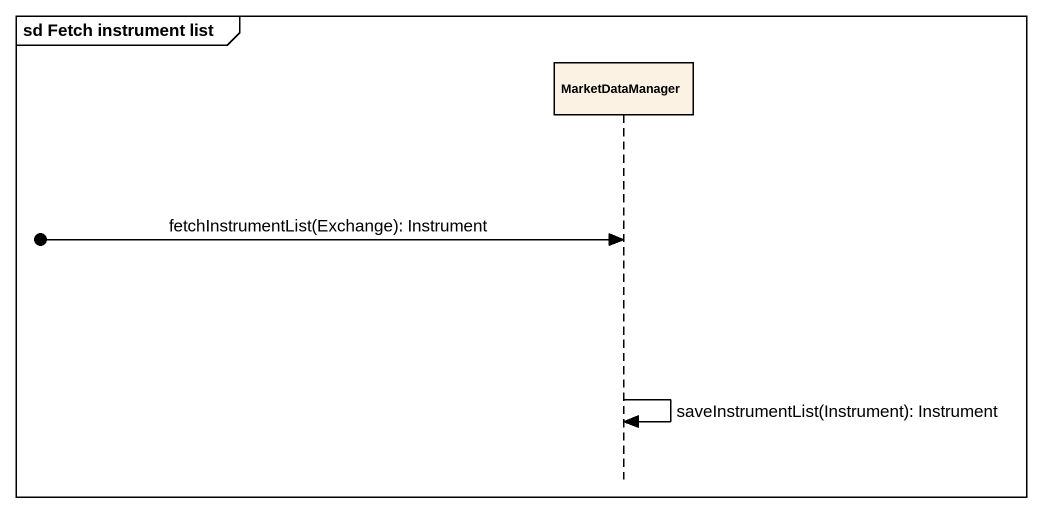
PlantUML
@startuml
mainframe sd Fetch instrument list
hide footbox
participant MarketDataManager

[o-> MarketDataManager : fetchInstrumentList(Exchange): Instrument
MarketDataManager -> MarketDataManager : saveInstrumentList(Instrument): Instrument
@enduml
